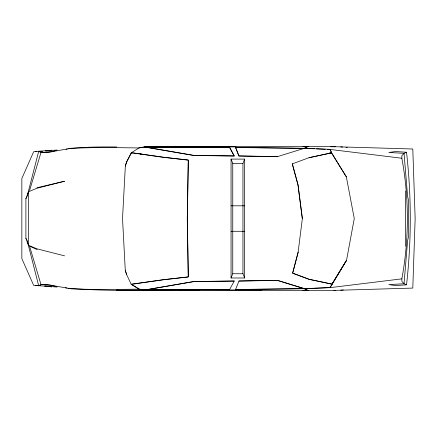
<?xml version="1.0" encoding="UTF-8"?>
<svg xmlns="http://www.w3.org/2000/svg" width="437" height="437" viewBox="0 0 437 437"><rect width="100%" height="100%" fill="white"/><g stroke="black" fill="none" stroke-linecap="round" stroke-linejoin="round"><path stroke-width="0.66" d="M406.53 152.262L395.627 151.513L388.848 152.486L404.028 153.332L407.606 196.426L408.688 201.184L408.688 235.904L407.606 240.656L404.028 283.755L401.893 281.428L401.849 278.85A285.765 244.731 -90 0 0 401.849 158.238L401.893 155.659L404.028 153.332L406.53 152.262A588.071 588.071 0 0 1 406.53 284.82L395.627 285.574L388.848 284.602L404.028 283.755L406.53 284.82M27.121 196.344L38.724 151.218L57.176 150.044L51.839 151.754L40.936 152.644L38.724 151.218L33.633 151.776L21.85 178.476L21.85 258.611L33.633 285.306L57.176 287.043L51.839 285.334L40.936 284.438L38.724 285.864L27.121 240.394M298.209 252.094L292.686 273.114L309.128 279.265L332.093 284.11L330.055 287.655L304.299 288.71L235.548 289.573L238.968 280.986L277.358 280.308L304.381 288.628L308.298 290.539L144.571 290.004L139.086 289.048L131.297 284.236L163.788 279.642L188.331 276.883L187.347 218.456L188.331 160.029L163.788 157.276L131.444 152.666M125.343 166.115L126.484 162.269L131.357 152.835M29.536 190.647L40.936 152.644L46.169 152.671L71.624 148.203L101.395 147.427L138.999 147.952L144.483 146.996L229.611 147.531L234.183 156.014L193.837 155.496L145.15 147.111M64.572 255.853L36.795 248.779L28.503 245.299L25.898 238.411L25.898 198.677L28.503 191.799L36.795 188.292L64.572 181.229L36.954 187.752M244.649 277.992L242.95 273.748L242.95 163.34L244.649 159.095L231.058 159.095L231.058 277.992L244.649 277.992L244.649 159.095M231.058 277.992L232.757 273.748L232.757 163.34L231.058 159.095M304.299 148.372L235.548 147.515L238.886 156.014L277.271 156.692L304.381 148.29L308.298 146.373L144.571 146.914L139.086 147.864L131.357 152.753L126.484 162.198L125.343 166.049L122.524 218.544L125.272 270.268L126.61 274.6M332.011 284.11L346.563 260.201L354.265 218.544L346.339 176.821L331.557 152.874L330.055 149.427L327.346 149.317M25.898 198.677L26.952 196.994M304.857 148.099L308.216 146.461L326.231 146.461L412.801 149.006L415.15 218.544L412.801 288.081L326.231 290.627L302.77 290.381M309.041 157.735L331.557 152.874M66.107 149.208L67.391 148.973M68.669 148.744C84.565 146.865 100.674 146.876 116.674 146.958M261.938 289.971L144.571 290.031L193.924 281.504L234.27 280.986L229.611 289.556C175.816 288.376 121.699 292.817 68.03 288.223M304.299 288.622L306.277 288.3M117.924 289.933L116.674 290.13L144.483 290.01M125.272 270.203L126.61 274.529L131.209 284.323L163.7 279.724L188.243 276.971L187.26 218.544L188.249 160.111L163.7 157.358L131.357 152.753M401.849 278.85L330.055 287.655L346.563 260.255L332.011 284.192L309.041 279.347L292.599 273.201L298.121 252.182L302.366 218.456L298.039 184.818L292.348 163.793M302.961 148.613L304.299 148.46M41.149 151.41L42.482 151.262M45.148 150.962L51.817 150.213M340.729 290.19L343.34 289.95M35.413 151.634L36.73 151.557M39.352 151.404L41.974 151.251M46.568 150.989L49.851 150.798M302.857 146.619L308.298 146.373M304.813 146.613L308.216 146.461M330.143 287.573L304.381 288.628L235.636 289.485M238.886 281.073L277.271 280.39L304.299 288.71L308.216 290.627M234.183 281.073L193.837 281.592L144.483 290.086L138.999 289.136L101.395 289.66L71.624 288.884L46.169 284.411L40.936 284.438L29.536 246.08L37.183 249.62M144.571 290.004L229.693 289.469M180.896 146.608L196.3 146.608M178.695 146.695L198.496 146.695M177.848 146.777L199.348 146.777M330.793 146.777L335.523 146.777M236.007 146.925L144.571 146.887M131.089 152.945L132.427 152.945M232.757 163.34L242.95 163.34M231.058 205.805L244.649 205.805M231.058 231.282L244.649 231.282M232.757 273.748L242.95 273.748M177.848 290.305L199.348 290.305M333.895 290.305L335.523 290.305M178.695 290.392L198.496 290.392M180.896 290.474L196.3 290.474M329.547 152.939L331.557 152.955L346.339 176.876M277.358 156.61L238.968 155.927L235.636 147.427L304.381 148.29L330.143 149.345L331.639 152.792L309.128 157.653L292.26 163.88L297.952 184.9L302.284 218.544M306.332 148.454L314.465 148.788M316.497 148.875L325.314 149.236M304.9 290.387L308.298 290.539M35.413 285.448L40.663 285.754M45.257 286.022L48.54 286.213M340.729 146.892L342.684 147.072M345.951 147.378L347.257 147.498M44.481 286.049L51.817 286.874L50.632 286.344M330.055 149.427L401.849 158.238M65.468 287.764L66.746 287.994M131.209 284.323L138.999 289.136M25.898 238.411L26.602 239.29M405.629 190.964L405.629 246.124M140.96 153.278L140.96 154.638M28.503 191.799L28.503 245.299M229.693 147.444L144.571 146.914L193.924 155.408L234.27 155.927L229.693 147.444"/></g></svg>
